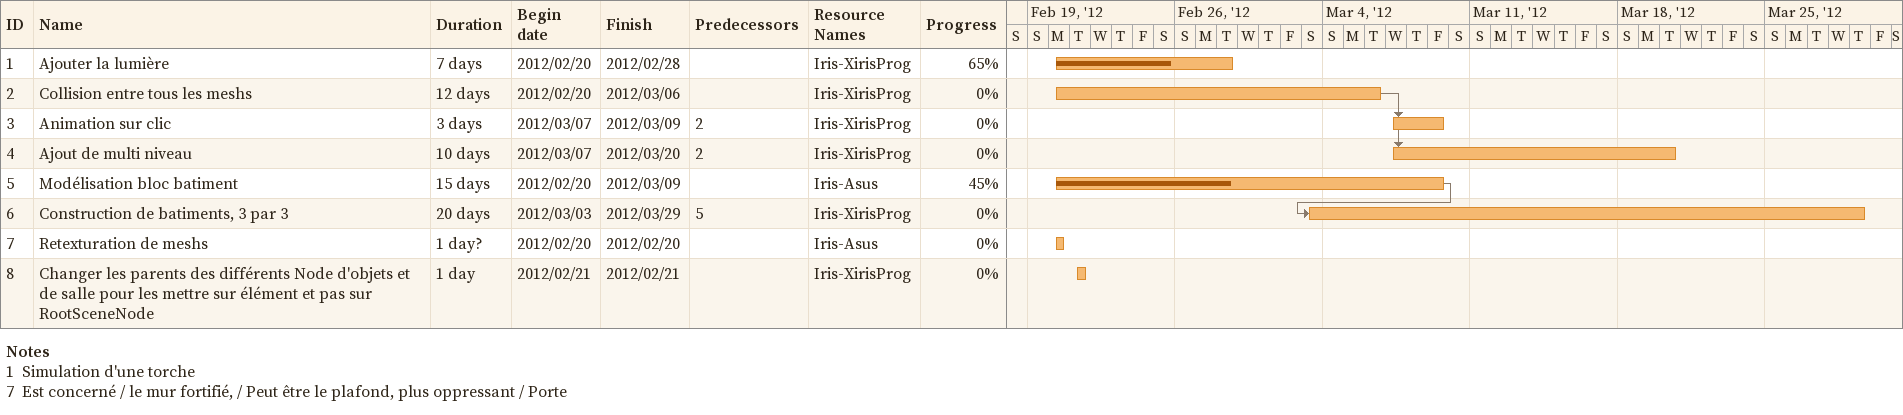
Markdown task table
| ID | Task | Duration | Start | Finish | Predecessors | Resources | % complete |
|---|---|---|---|---|---|---|---|
| 1 | Ajouter la lumière | 7d | 2012-02-20 | 2012-02-28 |  | Iris-XirisProg | 65 |
| 2 | Collision entre tous les meshs | 12d | 2012-02-20 | 2012-03-06 |  | Iris-XirisProg | 0 |
| 3 | Animation sur clic | 3d | 2012-03-07 | 2012-03-09 | 2 | Iris-XirisProg | 0 |
| 4 | Ajout de multi niveau | 10d | 2012-03-07 | 2012-03-20 | 2 | Iris-XirisProg | 0 |
| 5 | Modélisation bloc batiment | 15d | 2012-02-20 | 2012-03-09 |  | Iris-Asus | 45 |
| 6 | Construction de batiments, 3 par 3 | 20d | 2012-03-03 | 2012-03-29 | 5 | Iris-XirisProg | 0 |
| 7 | Retexturation de meshs | 1d? | 2012-02-20 | 2012-02-20 |  | Iris-Asus | 0 |
| 8 | Changer les parents des différents Node d'objets et de salle pour les mettre sur élément et pas sur RootSceneNode | 1d | 2012-02-21 | 2012-02-21 |  | Iris-XirisProg | 0 |

Notes
- 1: Simulation d'une torche
- 7: Est concerné / le mur fortifié, / Peut être le plafond, plus oppressant / Porte
